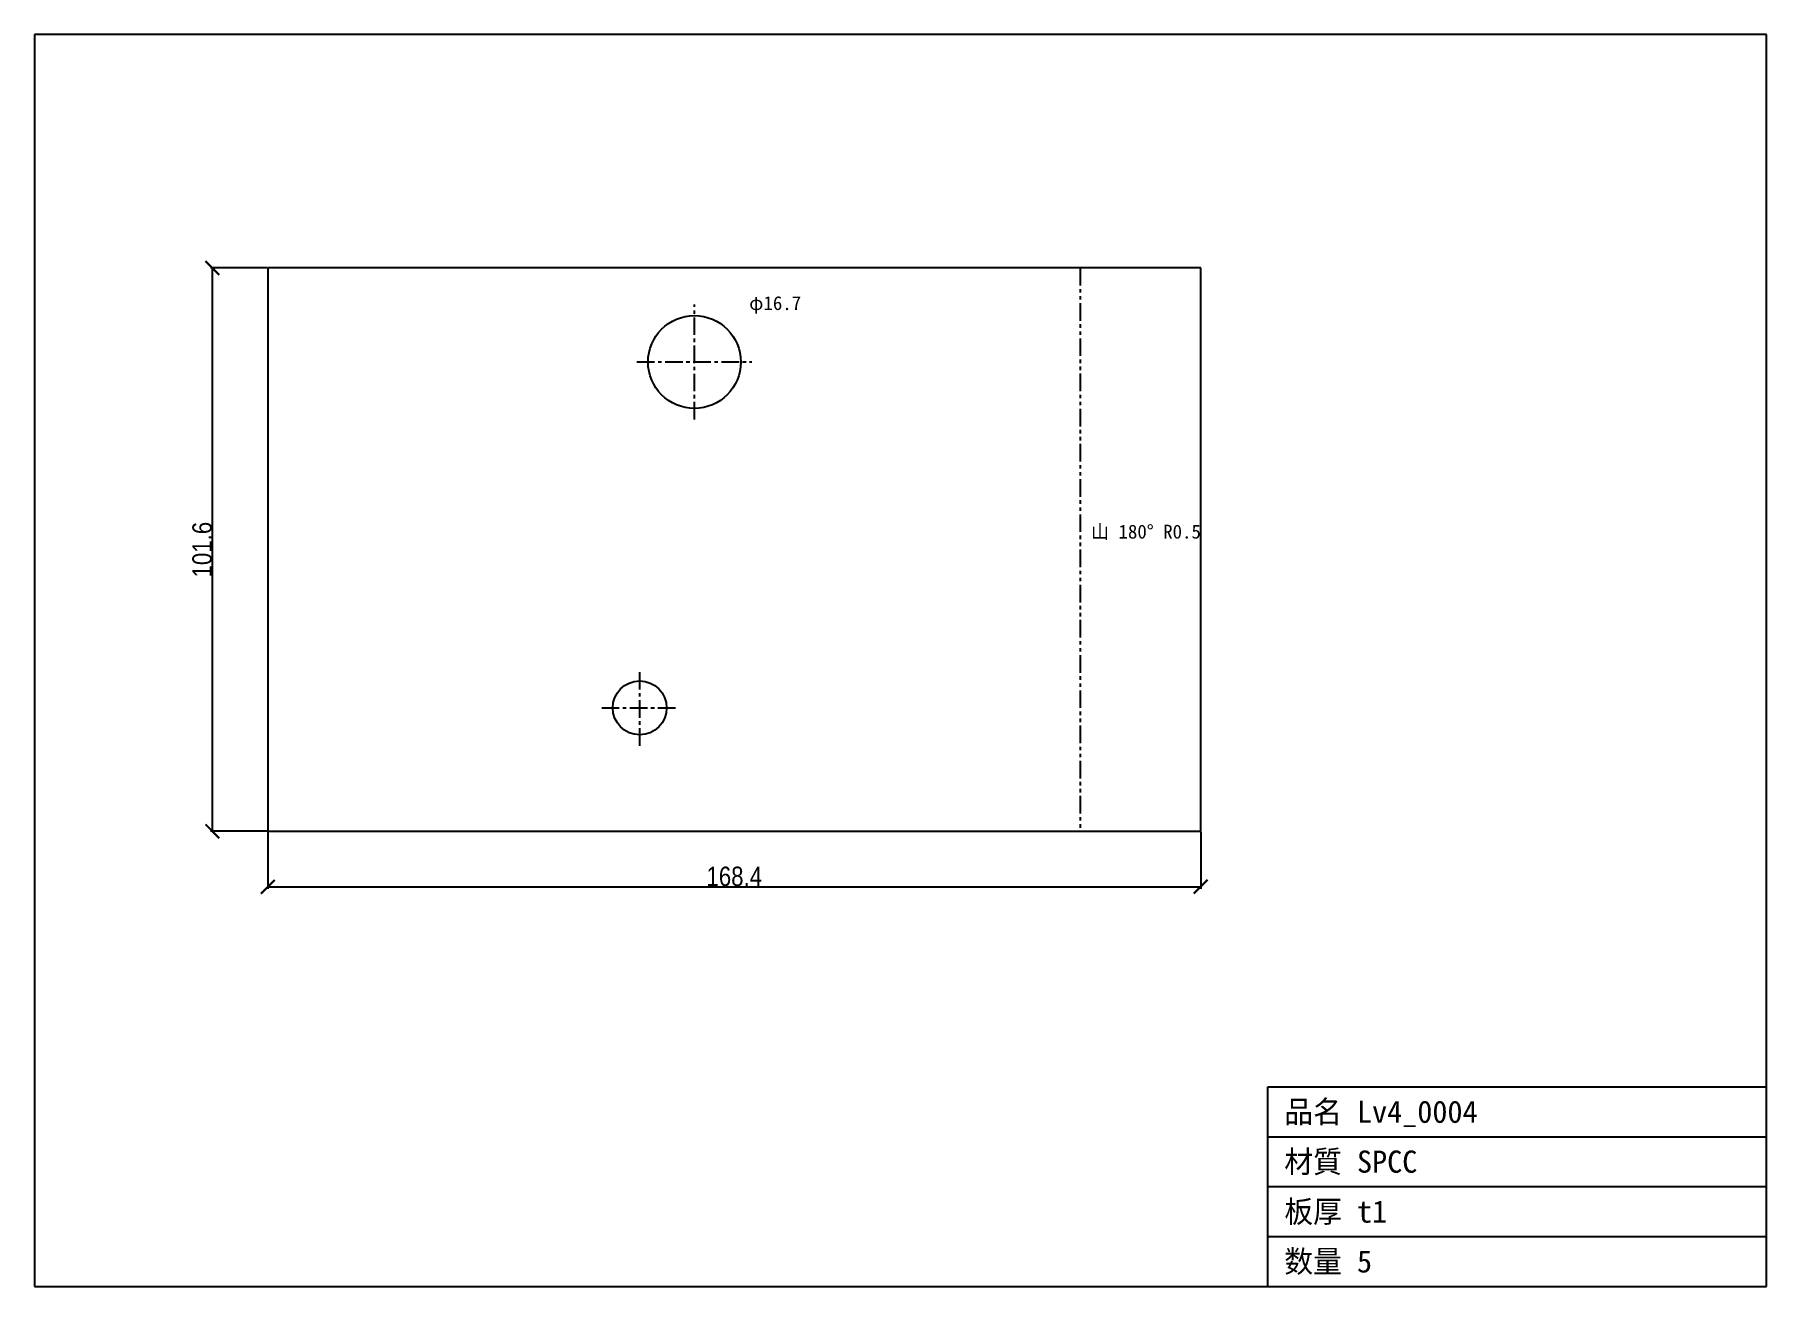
# Model space of a CAD drawing. Header units: millimetres. Extents: x -42 to 270, y -82 to 144.
import ezdxf

# ---------------------------------------------------------------- set-up
doc = ezdxf.new("R2010")
doc.units = ezdxf.units.MM
doc.linetypes.add('CENTER', pattern=[5.08, 3.175, -0.635, 0.635, -0.635])
doc.linetypes.add('PHANTOM', pattern=[6.35, 3.175, -0.635, 0.635, -0.635, 0.635, -0.635])
doc.styles.add('OpenSansCondensed-Light', font='OpenSansCondensed-Light.ttf')
doc.dimstyles.new('EZDXF', dxfattribs={"dimtxt": 0.25, "dimasz": 0.175, "dimexe": 0.375, "dimexo": 0.125, "dimgap": 0.1, "dimtad": 1, "dimlfac": 100, "dimzin": 12, "dimdsep": 46, "dimtxsty": 'OpenSansCondensed-Light', "dimblk": 'ARCHTICK', "dimcen": 2.5, "dimazin": 3, "dimtfac": 0.5, "dimtmove": 2, "dimatfit": 3})

# ---------------------------------------------------------------- blocks, each defined once
blk = doc.blocks.new('HOLE_D9_71')
blk.add_circle((0, 0), 4.86)
blk = doc.blocks.new('_ARCHTICK')
at = {"color": 0, "linetype": 'BYBLOCK', "const_width": 0.15}
blk.add_lwpolyline([(-0.5, -0.5), (0.5, 0.5)], dxfattribs=at)

msp = doc.modelspace()

# ---------------------------------------------------------------- linework, layer by layer
at = {"color": 7, "linetype": 'CONTINUOUS'}
for p, q in [((270.44, 143.71), (-42.09, 143.71)), ((-42.09, 143.71), (-42.09, -82.09)), ((270.44, -82.09), (270.44, 143.71)), ((0, 101.62), (0, 0)), ((39.32, 101.62), (0, 101.62)), ((168.35, 101.62), (39.32, 101.62)), ((168.35, 0), (168.35, 101.62)), ((0, 0), (85.33, 0)), ((85.33, 0), (168.35, 0)), ((180.44, -82.09), (180.44, -46.09)), ((180.44, -46.09), (270.44, -46.09)), ((180.44, -55.09), (270.44, -55.09)), ((180.44, -64.09), (270.44, -64.09)), ((180.44, -73.09), (270.44, -73.09)), ((-42.09, -82.09), (270.44, -82.09))]:
    msp.add_line(p, q, dxfattribs=at)
at = {"color": 3, "linetype": 'PHANTOM'}
msp.add_line((146.57, 101.62), (146.57, 0), dxfattribs=at)
at = {"color": 1, "linetype": 'CENTER'}
for p, q in [((76.99, 74.29), (76.99, 95.03)), ((66.62, 84.66), (87.36, 84.66)), ((67.11, 15.4), (67.11, 29.11)), ((60.25, 22.26), (73.96, 22.26))]:
    msp.add_line(p, q, dxfattribs=at)
at = {"color": 7, "linetype": 'CONTINUOUS'}
msp.add_circle((76.99, 84.66), 8.37, dxfattribs=at)

# ---------------------------------------------------------------- block references
msp.add_blockref('HOLE_D9_71', (67.11, 22.26), dxfattribs=at)

# ---------------------------------------------------------------- texts
at = {"color": 2}
for s, height, p in [('φ16.7', 2.5, (86.86, 94.03)), ('山 180° R0.5', 2.5, (148.57, 52.81)), ('品名 Lv4_0004', 4, (183.44, -52.59)), ('材質 SPCC', 4, (183.44, -61.59)), ('板厚 t1', 4, (183.44, -70.59)), ('数量 5', 4, (183.44, -79.59))]:
    msp.add_text(s, height=height, dxfattribs=at).set_placement(p)

# ---------------------------------------------------------------- dimensions: what is measured, and where the dimension line sits
msp.add_linear_dim(base=(-10, 0), p1=(0, 0), p2=(0, 101.62), angle=90, dimstyle='EZDXF', override={"dimtxt": 3.5, "dimasz": 2.5, "dimdec": 1, "dimlfac": 1}, dxfattribs=at).render()
msp.add_linear_dim(base=(0, -10), p1=(0, 0), p2=(168.3509, 0), dimstyle='EZDXF', override={"dimtxt": 3.5, "dimasz": 2.5, "dimdec": 1, "dimlfac": 1}, dxfattribs=at).render()

doc.saveas('drawing.dxf')
